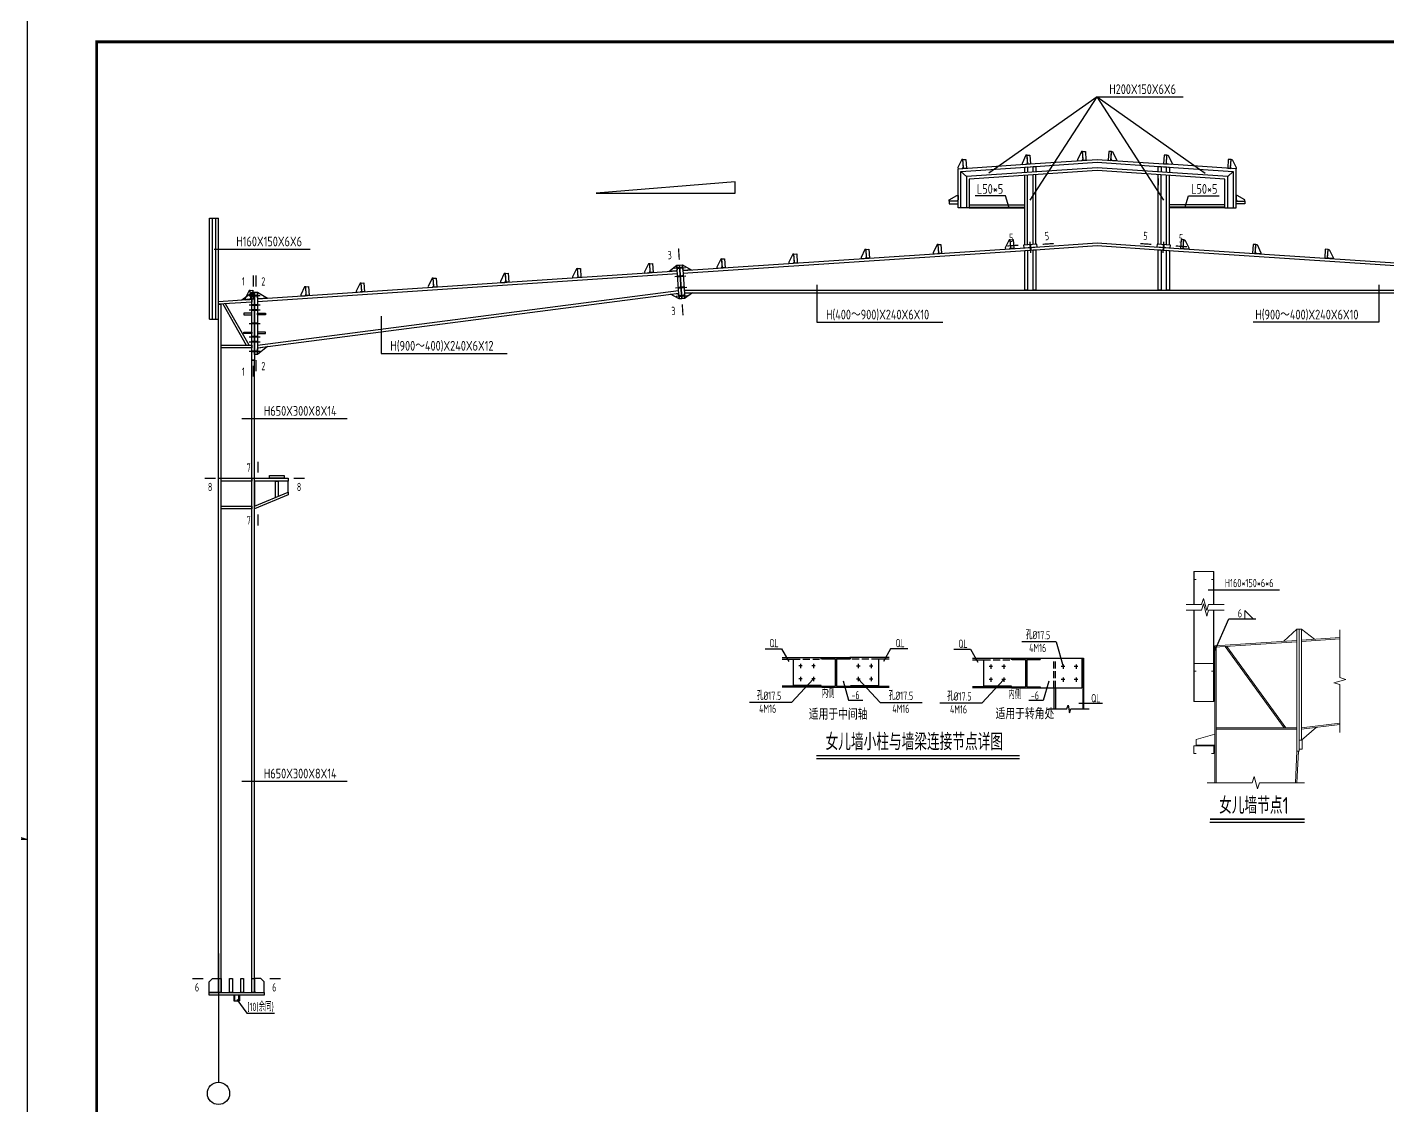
# Model space of a CAD drawing. Extents: x 9539573 to 9710259, y 1656270 to 2510207.
# Drawn here: x 9598809 to 9647747, y 1742107 to 1780908 of the extents above; entities that cross this region are included whole.
import ezdxf

# ---------------------------------------------------------------- set-up
doc = ezdxf.new("R2010")
doc.units = 0
doc.header["$LTSCALE"] = 1000
doc.header["$MEASUREMENT"] = 0
doc.linetypes.add('CONTINOUS', pattern=[0])
doc.linetypes.add('DASH', pattern=[0.35, 0.25, -0.1])
doc.layers.get('0').update_dxf_attribs({"linetype": 'CONTINUOUS'})
for name, color, linetype in [('10', 7, 'CONTINUOUS'), ('114', 2, 'CONTINUOUS'), ('116', 1, 'CONTINUOUS'), ('12', 142, 'CONTINUOUS'), ('14', 142, 'CONTINUOUS'), ('AXIS', 3, 'CONTINUOUS'), ('BOARD1', 2, 'CONTINOUS'), ('PUB_DIM', 3, 'CONTINUOUS'), ('PUB_TEXT', 7, 'CONTINUOUS'), ('PUB_TITLE', 4, 'CONTINUOUS'), ('TEXT', 7, 'CONTINUOUS'), ('THIN', 7, 'CONTINUOUS'), ('WELD', 7, 'CONTINUOUS'), ('一般文字', 6, 'CONTINUOUS'), ('字符串标注', 6, 'CONTINUOUS'), ('柱子', 142, 'CONTINUOUS'), ('标注文字', 3, 'CONTINUOUS'), ('水平支撑', 4, 'CONTINUOUS'), ('螺栓孔标注', 6, 'CONTINUOUS'), ('钢结构', 3, 'CONTINUOUS')]:
    doc.layers.add(name, color=color, linetype=linetype)
doc.styles.add('_HZTXT', font='atssdeng.shx', dxfattribs={"width": 0.8, "bigfont": 'atssdchn.shx'})
doc.styles.get("Standard").update_dxf_attribs({"font": 'atssdeng.shx', "bigfont": 'atssdchn.shx'})
doc.styles.add('TSSD_Label', font='Tssdeng.shx', dxfattribs={"width": 0.7, "bigfont": 'hztxt.shx'})
doc.styles.add('TSSD_REIN', font='atssdeng.shx', dxfattribs={"width": 0.7, "bigfont": 'atssdchn.shx'})
doc.dimstyles.new('TSSD_LEADER_STYLE_200.0', dxfattribs={"dimtxt": 0.18, "dimasz": 200, "dimexe": 0.18, "dimexo": 0.0625, "dimgap": 0.09, "dimtad": 0, "dimtih": 1, "dimtoh": 1, "dimdec": 4, "dimzin": 0, "dimdsep": 46, "dimtxsty": 'Standard', "dimcen": 0.09, "dimadec": 0, "dimazin": 0, "dimtfac": 1, "dimtdec": 4, "dimtofl": 0, "dimtmove": 0, "dimatfit": 3, "dimfxl": 1, "dimtolj": 1, "dimtzin": 0, "dimarcsym": 0})

# ---------------------------------------------------------------- blocks, each defined once
blk = doc.blocks.new('A$C751245C4')
at = {"layer": '钢结构', "lineweight": 15}
for p, q in [((190, 176), (20, 126)), ((20, 76), (20, 126)), ((190, 76), (190, 176)), ((20, 76), (190, 76)), ((20, 70), (20, 76)), ((20, 70), (190, 70)), ((190, 70), (190, 76))]:
    blk.add_line(p, q, dxfattribs=at)
blk.add_lwpolyline([(20, 0), (3, 0, -0.414214), (0, 3), (0, 67, -0.414214), (3, 70), (177, 70, -0.414214), (180, 67), (180, 3, -0.414214), (177, 0), (160, 0)], format="xyb", dxfattribs=at)
blk = doc.blocks.new('_WELD004')
at = {"color": 0, "linetype": 'ByBlock', "lineweight": 15}
for p, q in [((0, 1), (1, 0)), ((0, 0), (0, 1))]:
    blk.add_line(p, q, dxfattribs=at)

msp = doc.modelspace()

# ---------------------------------------------------------------- hatches: boundary and pattern name
at = {"layer": '钢结构', "lineweight": 15}
h = msp.add_hatch(dxfattribs=at)
h.set_pattern_fill('STEEL', color=256, scale=40, style=0)
h.set_pattern_definition([(45, (6553144.66, 1161039.6), (-89.802561, 89.802561), []), (45, (6553144.66, 1161103.1), (-89.802561, 89.802561), [])])
h.paths.add_polyline_path([(9641489.1, 1756854.3), (9641529.1, 1756854.3), (9641529.1, 1758454.3), (9641489.1, 1758454.3)])

# ---------------------------------------------------------------- linework, layer by layer
at = {"layer": '10', "color": 6, "elevation": -193.1}
msp.add_lwpolyline([(9619272.8, 1774939.8), (9624272.8, 1774939.8), (9624272.8, 1775339.8)], close=True, dxfattribs=at)
at = {"layer": '10', "const_width": 45}
for points in [[(9634057.6, 1773038.2), (9634456.7, 1773064.9)], [(9635734.8, 1773126), (9635335.6, 1773099.3)], [(9638844.3, 1773123.3), (9639243.4, 1773096.6)], [(9640521.4, 1773011), (9640122.3, 1773037.7)], [(9622236.3, 1772947.4), (9622262.9, 1772548.3)], [(9606939.5, 1771979.2), (9606939.5, 1771579.2)], [(9607039.5, 1771979.2), (9607039.5, 1771579.2)], [(9622396.9, 1770538.5), (9622370.3, 1770937.6)], [(9606939.5, 1768331), (9606939.5, 1768731)], [(9607039.5, 1768531), (9607039.5, 1768931)], [(9607111.3, 1765281.8), (9607111.3, 1764881.8)], [(9605189.5, 1764681.8), (9605589.5, 1764681.8)], [(9608789.5, 1764681.8), (9608389.5, 1764681.8)], [(9607111.3, 1762981.8), (9607111.3, 1763381.8)], [(9604749.5, 1746681.8), (9605149.5, 1746681.8)], [(9607929.5, 1746681.8), (9607529.5, 1746681.8)]]:
    msp.add_lwpolyline(points, dxfattribs=at)
at = {"layer": '114'}
for p, q in [((9634909.5, 1772789.4), (9634882.8, 1773188.5)), ((9639669.5, 1772789.4), (9639696.2, 1773188.5)), ((9622083.3, 1772235.6), (9622482.4, 1772262.2)), ((9622103.3, 1771936.3), (9622502.4, 1771962.9)), ((9622130.3, 1771531.1), (9622529.4, 1771557.7)), ((9606789.5, 1771255.2), (9607189.5, 1771255.2)), ((9622150.2, 1771231.6), (9622549.3, 1771258.2)), ((9606789.5, 1770915), (9607189.5, 1770915)), ((9606789.5, 1770735), (9607189.5, 1770735)), ((9606789.5, 1770253), (9607189.5, 1770253)), ((9606789.5, 1769771.8), (9607189.5, 1769771.8)), ((9606789.5, 1769591.8), (9607189.5, 1769591.8)), ((9606789.5, 1769251), (9607189.5, 1769251))]:
    msp.add_line(p, q, dxfattribs=at)
at = {"layer": '114', "color": 1, "const_width": 70}
for points in [[(9634902.9, 1772889.2), (9634889.5, 1773088.8)], [(9639676.1, 1772889.2), (9639689.5, 1773088.8)], [(9622183.1, 1772242.3), (9622382.6, 1772255.6)], [(9622203, 1771943), (9622402.6, 1771956.3)], [(9622230, 1771537.8), (9622429.6, 1771551.1)], [(9606889.5, 1771255.2), (9607089.5, 1771255.2)], [(9622250, 1771238.3), (9622449.6, 1771251.6)], [(9606889.5, 1770915), (9607089.5, 1770915)], [(9606889.5, 1770735), (9607089.5, 1770735)], [(9606889.5, 1770253), (9607089.5, 1770253)], [(9606889.5, 1769771.8), (9607089.5, 1769771.8)], [(9606889.5, 1769591.8), (9607089.5, 1769591.8)], [(9606889.5, 1769251), (9607089.5, 1769251)]]:
    msp.add_lwpolyline(points, dxfattribs=at)
at = {"layer": '116'}
for points in [[(9606239.5, 1746081.8), (9606239.5, 1745881.8)], [(9606269.5, 1746081.8), (9606269.5, 1745881.8)], [(9606409.5, 1746081.8), (9606409.5, 1745881.8)], [(9606439.5, 1746081.8), (9606439.5, 1745881.8)], [(9606239.5, 1745881.8), (9606439.5, 1745881.8)]]:
    msp.add_lwpolyline(points, dxfattribs=at)
at = {"layer": '12'}
for points in [[(9636588.4, 1776141.8), (9636591.1, 1776101.9), (9636750.7, 1776112.5), (9636788, 1776155.1), (9636769.3, 1776434.5), (9636729.4, 1776431.8), (9636588.4, 1776141.8)], [(9636769.3, 1776434.5), (9636869.1, 1776441.1)], [(9636790.6, 1776115.2), (9636769.3, 1776434.5)], [(9636869.1, 1776441.1), (9636890.4, 1776121.9)], [(9637709.9, 1776441.1), (9637688.6, 1776121.9)], [(9637809.7, 1776434.5), (9637709.9, 1776441.1)], [(9637788.4, 1776115.2), (9637809.7, 1776434.5)], [(9637990.6, 1776141.8), (9637988, 1776101.9), (9637828.3, 1776112.5), (9637791.1, 1776155.1), (9637809.7, 1776434.5), (9637849.6, 1776431.8), (9637990.6, 1776141.8)], [(9632286.8, 1775855), (9632289.5, 1775815.1), (9632449.1, 1775825.8), (9632486.4, 1775868.3), (9632467.8, 1776147.7), (9632427.9, 1776145.1), (9632286.8, 1775855)], [(9632467.8, 1776147.7), (9632567.6, 1776154.4)], [(9632489.1, 1775828.4), (9632467.8, 1776147.7)], [(9632567.6, 1776154.4), (9632588.8, 1775835.1)], [(9634592.8, 1776008.8), (9634595.5, 1775968.9), (9634755.1, 1775979.5), (9634792.4, 1776022.1), (9634773.8, 1776301.5), (9634733.8, 1776298.8), (9634592.8, 1776008.8)], [(9634773.8, 1776301.5), (9634873.5, 1776308.1)], [(9634795, 1775982.2), (9634773.8, 1776301.5)], [(9634894.8, 1775988.8), (9634795, 1775982.2)], [(9634873.5, 1776308.1), (9634894.8, 1775988.8)], [(9636890.4, 1776121.9), (9636790.6, 1776115.2)], [(9637688.6, 1776121.9), (9637788.4, 1776115.2)], [(9639705.5, 1776308.1), (9639684.2, 1775988.8)], [(9639684.2, 1775988.8), (9639784, 1775982.2)], [(9639805.3, 1776301.4), (9639705.5, 1776308.1)], [(9639784, 1775982.2), (9639805.3, 1776301.4)], [(9639986.2, 1776008.8), (9639983.5, 1775968.9), (9639823.9, 1775979.5), (9639786.6, 1776022.1), (9639805.3, 1776301.4), (9639845.2, 1776298.8), (9639986.2, 1776008.8)], [(9642010.4, 1776154.4), (9641989.1, 1775835.1)], [(9642110.1, 1776147.7), (9642010.4, 1776154.4)], [(9642088.9, 1775828.4), (9642110.1, 1776147.7)], [(9642291.1, 1775855), (9642288.4, 1775815.1), (9642128.8, 1775825.8), (9642091.5, 1775868.3), (9642110.1, 1776147.7), (9642150, 1776145.1), (9642291.1, 1775855)], [(9632588.8, 1775835.1), (9632489.1, 1775828.4)], [(9641989.1, 1775835.1), (9642088.9, 1775828.4)], [(9632249.5, 1774855.1), (9632289.5, 1774855.1), (9632289.5, 1774695.1), (9632249.5, 1774655.1), (9631969.5, 1774655.1), (9631969.5, 1774695.1), (9632249.5, 1774855.1)], [(9632289.5, 1774655.1), (9631969.5, 1774655.1)], [(9631969.5, 1774655.1), (9631969.5, 1774555.1)], [(9631969.5, 1774555.1), (9632289.5, 1774555.1)], [(9632289.5, 1774555.1), (9632289.5, 1774655.1)], [(9642329.5, 1774855.1), (9642289.5, 1774855.1), (9642289.5, 1774695.1), (9642329.5, 1774655.1), (9642609.5, 1774655.1), (9642609.5, 1774695.1), (9642329.5, 1774855.1)], [(9642289.5, 1774555.1), (9642289.5, 1774655.1)], [(9642289.5, 1774655.1), (9642609.5, 1774655.1)], [(9642609.5, 1774555.1), (9642289.5, 1774555.1)], [(9642609.5, 1774655.1), (9642609.5, 1774555.1)], [(9631394.6, 1772795.7), (9631397.2, 1772755.8), (9631556.9, 1772766.5), (9631594.1, 1772809), (9631575.5, 1773088.4), (9631535.6, 1773085.8), (9631394.6, 1772795.7)], [(9631575.5, 1773088.4), (9631675.3, 1773095.1)], [(9631596.8, 1772769.1), (9631575.5, 1773088.4)], [(9631675.3, 1773095.1), (9631696.6, 1772775.8)], [(9633988.8, 1772968.5), (9633991.5, 1772928.6), (9634151.1, 1772939.3), (9634188.4, 1772981.8), (9634169.8, 1773261.2), (9634129.9, 1773258.6), (9633988.8, 1772968.5)], [(9634169.8, 1773261.2), (9634269.5, 1773267.9)], [(9634191, 1772941.9), (9634169.8, 1773261.2)], [(9634269.5, 1773267.9), (9634290.8, 1772948.6)], [(9640309.5, 1773267.9), (9640288.2, 1772948.6)], [(9640409.2, 1773261.2), (9640309.5, 1773267.9)], [(9640388, 1772941.9), (9640409.2, 1773261.2)], [(9640590.2, 1772968.6), (9640587.5, 1772928.6), (9640427.9, 1772939.3), (9640390.6, 1772981.8), (9640409.2, 1773261.2), (9640449.2, 1773258.6), (9640590.2, 1772968.6)], [(9642903.7, 1773095.1), (9642882.4, 1772775.8)], [(9643003.5, 1773088.4), (9642903.7, 1773095.1)], [(9642982.2, 1772769.1), (9643003.5, 1773088.4)], [(9643184.4, 1772795.7), (9643181.8, 1772755.8), (9643022.1, 1772766.5), (9642984.9, 1772809), (9643003.5, 1773088.4), (9643043.4, 1773085.8), (9643184.4, 1772795.7)], [(9623611.8, 1772277.3), (9623614.5, 1772237.4), (9623774.1, 1772248), (9623811.4, 1772290.6), (9623792.8, 1772570), (9623752.8, 1772567.3), (9623611.8, 1772277.3)], [(9623792.8, 1772570), (9623892.5, 1772576.7)], [(9623814, 1772250.7), (9623792.8, 1772570)], [(9623892.5, 1772576.7), (9623913.8, 1772257.4)], [(9626206.1, 1772450.1), (9626208.7, 1772410.2), (9626368.4, 1772420.9), (9626405.6, 1772463.4), (9626387, 1772742.8), (9626347.1, 1772740.1), (9626206.1, 1772450.1)], [(9626387, 1772742.8), (9626486.8, 1772749.5)], [(9626408.3, 1772423.5), (9626387, 1772742.8)], [(9626486.8, 1772749.5), (9626508.1, 1772430.2)], [(9628800.3, 1772622.9), (9628803, 1772583), (9628962.6, 1772593.7), (9628999.9, 1772636.2), (9628981.3, 1772915.6), (9628941.4, 1772913), (9628800.3, 1772622.9)], [(9628981.3, 1772915.6), (9629081, 1772922.3)], [(9629002.5, 1772596.3), (9628981.3, 1772915.6)], [(9629102.3, 1772603), (9629002.5, 1772596.3)], [(9629081, 1772922.3), (9629102.3, 1772603)], [(9631696.6, 1772775.8), (9631596.8, 1772769.1)], [(9634290.8, 1772948.6), (9634191, 1772941.9)], [(9640288.2, 1772948.6), (9640388, 1772941.9)], [(9642882.4, 1772775.8), (9642982.2, 1772769.1)], [(9645498, 1772922.3), (9645476.7, 1772603)], [(9645476.7, 1772603), (9645576.5, 1772596.3)], [(9645597.7, 1772915.6), (9645498, 1772922.3)], [(9645576.5, 1772596.3), (9645597.7, 1772915.6)], [(9645778.7, 1772622.9), (9645776, 1772583), (9645616.4, 1772593.7), (9645579.1, 1772636.2), (9645597.7, 1772915.6), (9645637.7, 1772913), (9645778.7, 1772622.9)], [(9615829.1, 1771758.3), (9615831.8, 1771718.4), (9615991.4, 1771729), (9616028.7, 1771771.6), (9616010, 1772051), (9615970.1, 1772048.3), (9615829.1, 1771758.3)], [(9616010, 1772051), (9616109.8, 1772057.6)], [(9616031.3, 1771731.7), (9616010, 1772051)], [(9616109.8, 1772057.6), (9616131.1, 1771738.3)], [(9618423.4, 1771931.4), (9618426, 1771891.5), (9618585.7, 1771902.1), (9618622.9, 1771944.7), (9618604.3, 1772224), (9618564.4, 1772221.4), (9618423.4, 1771931.4)], [(9618604.3, 1772224), (9618704.1, 1772230.7)], [(9618625.6, 1771904.8), (9618604.3, 1772224)], [(9618704.1, 1772230.7), (9618725.3, 1771911.4)], [(9621017.6, 1772104.4), (9621020.2, 1772064.5), (9621179.9, 1772075.1), (9621217.1, 1772117.7), (9621198.5, 1772397.1), (9621158.6, 1772394.4), (9621017.6, 1772104.4)], [(9621198.5, 1772397.1), (9621298.3, 1772403.8)], [(9621219.8, 1772077.8), (9621198.5, 1772397.1)], [(9621319.6, 1772084.5), (9621219.8, 1772077.8)], [(9621298.3, 1772403.8), (9621319.6, 1772084.5)], [(9623913.8, 1772257.4), (9623814, 1772250.7)], [(9626508.1, 1772430.2), (9626408.3, 1772423.5)], [(9608645.1, 1771279.1), (9608647.7, 1771239.2), (9608807.4, 1771249.8), (9608844.6, 1771292.4), (9608826, 1771571.7), (9608786.1, 1771569.1), (9608645.1, 1771279.1)], [(9608826, 1771571.7), (9608925.8, 1771578.4)], [(9608847.3, 1771252.5), (9608826, 1771571.7)], [(9608925.8, 1771578.4), (9608947.1, 1771259.1)], [(9610640.6, 1771412.2), (9610643.3, 1771372.3), (9610803, 1771382.9), (9610840.2, 1771425.5), (9610821.6, 1771704.9), (9610781.7, 1771702.2), (9610640.6, 1771412.2)], [(9610821.6, 1771704.9), (9610921.4, 1771711.5)], [(9610842.9, 1771385.6), (9610821.6, 1771704.9)], [(9610921.4, 1771711.5), (9610942.6, 1771392.2)], [(9613234.9, 1771585.2), (9613237.5, 1771545.3), (9613397.2, 1771556), (9613434.4, 1771598.5), (9613415.8, 1771877.9), (9613375.9, 1771875.3), (9613234.9, 1771585.2)], [(9613415.8, 1771877.9), (9613515.6, 1771884.6)], [(9613437.1, 1771558.6), (9613415.8, 1771877.9)], [(9613536.9, 1771565.3), (9613437.1, 1771558.6)], [(9613515.6, 1771884.6), (9613536.9, 1771565.3)], [(9616131.1, 1771738.3), (9616031.3, 1771731.7)], [(9618725.3, 1771911.4), (9618625.6, 1771904.8)], [(9606649.5, 1771145.9), (9606652.2, 1771106), (9606811.8, 1771116.7), (9606849.1, 1771159.2), (9606830.5, 1771438.6), (9606790.5, 1771436), (9606649.5, 1771145.9)], [(9606830.5, 1771438.6), (9606930.2, 1771445.3)], [(9606851.7, 1771119.3), (9606830.5, 1771438.6)], [(9606951.5, 1771126), (9606851.7, 1771119.3)], [(9606930.2, 1771445.3), (9606951.5, 1771126)], [(9608947.1, 1771259.1), (9608847.3, 1771252.5)], [(9610942.6, 1771392.2), (9610842.9, 1771385.6)]]:
    msp.add_lwpolyline(points, dxfattribs=at)
at = {"layer": '14'}
for points in [[(9634689.5, 1775874.9), (9634789.5, 1775881.6)], [(9634689.5, 1775674.5), (9634689.5, 1775874.9)], [(9634789.5, 1775881.6), (9634789.5, 1775681.1)], [(9634889.3, 1775888.2), (9634989.1, 1775894.9)], [(9634989.5, 1775894.9), (9635089.5, 1775901.6)], [(9634989.5, 1775694.5), (9634989.5, 1775894.9)], [(9635089.5, 1775901.6), (9635089.5, 1775701.1)], [(9639489.5, 1775701.1), (9639489.5, 1775901.6)], [(9639489.5, 1775901.6), (9639589.5, 1775894.9)], [(9639489.5, 1775460.7), (9639489.5, 1775230.7)], [(9639589.5, 1775894.9), (9639589.5, 1775694.5)], [(9639689.3, 1775888.2), (9639789.1, 1775881.6)], [(9639789.5, 1775681.1), (9639789.5, 1775881.6)], [(9639789.5, 1775881.6), (9639889.5, 1775874.9)], [(9639889.5, 1775874.9), (9639889.5, 1775674.5)], [(9639889.5, 1775204), (9639889.5, 1775434)], [(9635129.4, 1773104.8), (9634649.6, 1773072.7)], [(9634649.6, 1773072.7), (9634656.3, 1772972.9)], [(9634656.3, 1772972.9), (9635136.1, 1773005)], [(9635136.1, 1773005), (9635129.4, 1773104.8)], [(9639449.6, 1773104.8), (9639442.9, 1773005)], [(9639442.9, 1773005), (9639922.7, 1772972.9)], [(9639929.4, 1773072.7), (9639449.6, 1773104.8)], [(9639922.7, 1772972.9), (9639929.4, 1773072.7)], [(9634689.5, 1772874.9), (9634789.5, 1772881.6)], [(9634689.5, 1771452.1), (9634689.5, 1772874.9)], [(9634789.5, 1772881.6), (9634789.5, 1771452.1)], [(9634989.5, 1772895), (9635089.5, 1772901.7)], [(9634989.5, 1771452.1), (9634989.5, 1772895)], [(9635089.5, 1772901.7), (9635089.5, 1771452.2)], [(9639489.5, 1771452.2), (9639489.5, 1772901.7)], [(9639489.5, 1772901.7), (9639589.5, 1772894.9)], [(9639589.5, 1772894.9), (9639589.5, 1771452.1)], [(9639789.5, 1771452.1), (9639789.5, 1772881.6)], [(9639789.5, 1772881.6), (9639889.5, 1772874.9)], [(9639889.5, 1772874.9), (9639889.5, 1771452.1)], [(9621890.4, 1772122.5), (9622176.4, 1772342.1)], [(9622149.8, 1772139.8), (9621890.4, 1772122.5)], [(9622187.1, 1772182.4), (9622149.8, 1772139.8)], [(9622176.4, 1772342.1), (9622276.2, 1772348.7)], [(9622257.2, 1771130.5), (9622176.4, 1772342.1)], [(9622176.4, 1772342.1), (9622187.1, 1772182.4)], [(9622276.2, 1772348.7), (9622376, 1772355.4)], [(9622276.2, 1772348.7), (9622357, 1771137.2)], [(9622357, 1771137.2), (9622276.2, 1772348.7)], [(9622376, 1772355.4), (9622456.8, 1771143.8)], [(9622386.6, 1772195.7), (9622376, 1772355.4)], [(9622376, 1772355.4), (9622688.6, 1772175.8)], [(9622429.2, 1772158.5), (9622386.6, 1772195.7)], [(9622688.6, 1772175.8), (9622429.2, 1772158.5)], [(9605689.5, 1771041.8), (9606889.5, 1771121.9)], [(9605689.5, 1770941.6), (9605689.5, 1771041.8)], [(9606530.3, 1771097.9), (9606889.5, 1771361.8)], [(9606849.6, 1771119.2), (9606530.3, 1771097.9)], [(9606889.5, 1771161.8), (9606849.6, 1771119.2)], [(9606889.5, 1768931), (9606889.5, 1771379.2)], [(9606889.5, 1771379.2), (9606989.5, 1771379.2)], [(9606889.5, 1771361.8), (9606889.5, 1771161.8)], [(9606889.5, 1771121.9), (9606889.5, 1771021.6)], [(9606989.5, 1771379.2), (9606989.5, 1768931)], [(9606989.5, 1769131), (9606989.5, 1771379.2)], [(9606989.5, 1771379.2), (9607089.5, 1771379.2)], [(9607089.5, 1771379.2), (9607089.5, 1769131)], [(9607089.5, 1771175.2), (9607089.5, 1771375.2)], [(9607089.5, 1771375.2), (9607448.7, 1771159.2)], [(9607129.4, 1771137.9), (9607089.5, 1771175.2)], [(9607448.7, 1771159.2), (9607129.4, 1771137.9)], [(9621945.9, 1771299.4), (9622203.7, 1771332.9)], [(9622256.7, 1771138.5), (9621945.9, 1771299.4)], [(9622203.7, 1771332.9), (9622246, 1771298.1)], [(9622246, 1771298.1), (9622256.7, 1771138.5)], [(9622357, 1771137.2), (9622257.2, 1771130.5)], [(9622456.8, 1771143.8), (9622357, 1771137.2)], [(9622445.6, 1771311), (9622482.9, 1771350.9)], [(9622456.2, 1771151.4), (9622445.6, 1771311)], [(9622742.9, 1771351), (9622456.2, 1771151.4)], [(9622482.9, 1771350.9), (9622742.9, 1771351)], [(9634789.5, 1771452.1), (9634689.5, 1771452.1)], [(9635089.5, 1771452.2), (9634989.5, 1771452.1)], [(9639589.5, 1771452.1), (9639489.5, 1771452.2)], [(9639889.5, 1771452.1), (9639789.5, 1771452.1)], [(9606889.5, 1771021.6), (9605689.5, 1770941.6)], [(9605850.5, 1770952.3), (9606688.9, 1769471.4)], [(9606793.2, 1769471.4), (9605944.1, 1770958.6)], [(9606889.5, 1770615), (9606599.5, 1770615)], [(9606599.5, 1770615), (9606599.5, 1770565)], [(9606599.5, 1770565), (9606889.5, 1770565)], [(9606889.5, 1770565), (9606889.5, 1770615)], [(9607089.5, 1770615), (9607379.5, 1770615)], [(9607089.5, 1770565), (9607089.5, 1770615)], [(9607379.5, 1770565), (9607089.5, 1770565)], [(9607379.5, 1770615), (9607379.5, 1770565)], [(9606599.5, 1769891.8), (9606599.5, 1769941.8)], [(9606599.5, 1769941.8), (9606889.5, 1769941.8)], [(9606889.5, 1769891.8), (9606599.5, 1769891.8)], [(9606889.5, 1769941.8), (9606889.5, 1769891.8)], [(9607379.5, 1769941.8), (9607089.5, 1769941.8)], [(9607089.5, 1769941.8), (9607089.5, 1769891.8)], [(9607089.5, 1769891.8), (9607379.5, 1769891.8)], [(9607379.5, 1769891.8), (9607379.5, 1769941.8)], [(9605789.5, 1769471.4), (9606889.5, 1769471.4)], [(9605789.5, 1769371.4), (9605789.5, 1769471.4)], [(9606889.5, 1769371.4), (9605789.5, 1769371.4)], [(9606889.5, 1769471.4), (9606889.5, 1769371.4)], [(9607089.5, 1769131), (9606989.5, 1769131)], [(9607446.5, 1769417.3), (9607089.5, 1769131)], [(9607089.5, 1769331), (9607129.2, 1769376.1)], [(9607089.5, 1769131), (9607089.5, 1769331)], [(9607129.2, 1769376.1), (9607446.5, 1769417.3)], [(9606989.5, 1768931), (9606889.5, 1768931)], [(9605789.5, 1764681.8), (9606889.5, 1764681.8)], [(9605789.5, 1764581.8), (9605789.5, 1764681.8)], [(9606889.5, 1764681.8), (9606889.5, 1764581.8)], [(9606989.5, 1764681.8), (9608189.5, 1764681.8)], [(9606989.5, 1764581.8), (9606989.5, 1764681.8)], [(9607529.5, 1764781.8), (9608049.5, 1764781.8)], [(9607529.5, 1764681.8), (9607529.5, 1764781.8)], [(9608049.5, 1764681.8), (9607529.5, 1764681.8)], [(9608049.5, 1764781.8), (9608049.5, 1764681.8)], [(9608189.5, 1764681.8), (9608189.5, 1764581.8)], [(9606889.5, 1764581.8), (9605789.5, 1764581.8)], [(9608189.5, 1764581.8), (9606989.5, 1764581.8)], [(9606989.5, 1764581.8), (9606989.5, 1763681.8)], [(9608189.5, 1764581.8), (9606989.5, 1764581.8)], [(9607739.5, 1763994.3), (9607739.5, 1764581.8)], [(9607739.5, 1764581.8), (9607839.5, 1764581.8)], [(9607839.5, 1764581.8), (9607839.5, 1764036)], [(9608189.5, 1764181.8), (9608189.5, 1764581.8)], [(9606989.5, 1763681.8), (9608189.5, 1764181.8)], [(9606989.5, 1763681.8), (9608189.5, 1764181.8)], [(9608189.5, 1764081.8), (9606989.5, 1763581.8)], [(9608189.5, 1764181.8), (9608189.5, 1764081.8)], [(9605789.5, 1763681.8), (9606889.5, 1763681.8)], [(9605789.5, 1763581.8), (9605789.5, 1763681.8)], [(9606889.5, 1763581.8), (9605789.5, 1763581.8)], [(9606889.5, 1763681.8), (9606889.5, 1763581.8)], [(9606989.5, 1763581.8), (9606989.5, 1763681.8)], [(9605349.5, 1746561.8), (9605469.5, 1746681.8)], [(9605469.5, 1746681.8), (9605689.5, 1746681.8)], [(9605689.5, 1746681.8), (9605689.5, 1746221.8)], [(9605689.5, 1746181.8), (9605689.5, 1746681.8)], [(9605689.5, 1746681.8), (9605789.5, 1746681.8)], [(9605789.5, 1746681.8), (9605789.5, 1746181.8)], [(9606089.5, 1746181.8), (9606089.5, 1746681.8)], [(9606089.5, 1746681.8), (9606189.5, 1746681.8)], [(9606189.5, 1746681.8), (9606189.5, 1746181.8)], [(9606489.5, 1746181.8), (9606489.5, 1746681.8)], [(9606489.5, 1746681.8), (9606589.5, 1746681.8)], [(9606589.5, 1746681.8), (9606589.5, 1746181.8)], [(9606889.5, 1746181.8), (9606889.5, 1746681.8)], [(9606889.5, 1746681.8), (9606989.5, 1746681.8)], [(9606989.5, 1746681.8), (9606989.5, 1746221.8)], [(9607209.5, 1746681.8), (9606989.5, 1746681.8)], [(9606989.5, 1746681.8), (9606989.5, 1746181.8)], [(9607329.5, 1746561.8), (9607209.5, 1746681.8)], [(9605349.5, 1746181.8), (9605349.5, 1746561.8)], [(9605349.5, 1746081.8), (9605349.5, 1746181.8)], [(9605349.5, 1746181.8), (9607329.5, 1746181.8)], [(9605649.5, 1746181.8), (9605349.5, 1746181.8)], [(9607329.5, 1746081.8), (9605349.5, 1746081.8)], [(9605689.5, 1746221.8), (9605649.5, 1746181.8)], [(9605789.5, 1746181.8), (9605689.5, 1746181.8)], [(9606189.5, 1746181.8), (9606089.5, 1746181.8)], [(9606589.5, 1746181.8), (9606489.5, 1746181.8)], [(9606989.5, 1746181.8), (9606889.5, 1746181.8)], [(9606989.5, 1746221.8), (9607029.5, 1746181.8)], [(9607029.5, 1746181.8), (9607329.5, 1746181.8)], [(9607329.5, 1746181.8), (9607329.5, 1746561.8)], [(9607329.5, 1746181.8), (9607329.5, 1746081.8)]]:
    msp.add_lwpolyline(points, dxfattribs=at)
at = {"layer": 'AXIS'}
for p, q in [((9625958.1, 1758230.4, 4.6), (9627394.3, 1758230.4, 4.6)), ((9625958.1, 1758174.7, 4.6), (9626361, 1758174.7, 4.6)), ((9626361, 1758174.7, 4.6), (9626361, 1757230.4, 4.6)), ((9629815.9, 1758230.4, 4.6), (9628394.3, 1758230.4, 4.6)), ((9629427.6, 1758174.7, 4.6), (9629427.6, 1757230.4, 4.6)), ((9629815.9, 1758174.7, 4.6), (9629427.6, 1758174.7, 4.6)), ((9632803.7, 1758207.2, -146662.1), (9634239.9, 1758207.2, -146662.1)), ((9632803.7, 1758151.5, -146662.1), (9633206.5, 1758151.5, -146662.1)), ((9633206.5, 1758151.5, -146662.1), (9633206.5, 1757207.2, -146662.1)), ((9635239.9, 1758207.2, -146662.1), (9636739.9, 1758207.2, -146662.1)), ((9636739.9, 1758207.2, -146662.1), (9636739.9, 1757140.5, -146662.1)), ((9636739.9, 1758207.2, -146662.1), (9636806.5, 1758207.2, -146662.1)), ((9636774.6, 1758207.2, -146662.1), (9636774.6, 1756382.1, -146662.1)), ((9636806.5, 1758207.2, -146662.1), (9636806.5, 1756382.1, -146662.1)), ((9627361, 1757206.5, 4.6), (9625958.1, 1757206.5, 4.6)), ((9627394.3, 1757163.8, 4.6), (9625958.1, 1757163.8, 4.6)), ((9627361, 1757230.4, 4.6), (9626361, 1757230.4, 4.6)), ((9628394.3, 1757163.8, 4.6), (9629815.9, 1757163.8, 4.6)), ((9628427.6, 1757230.4, 4.6), (9629427.6, 1757230.4, 4.6)), ((9628427.6, 1757206.5, 4.6), (9629815.9, 1757206.5, 4.6)), ((9634206.5, 1757183.3, -146662.1), (9632803.7, 1757183.3, -146662.1)), ((9634239.9, 1757140.5, -146662.1), (9632803.7, 1757140.5, -146662.1)), ((9634206.5, 1757207.2, -146662.1), (9633206.5, 1757207.2, -146662.1)), ((9635239.9, 1757140.5, -146662.1), (9636739.9, 1757140.5, -146662.1)), ((9635739.9, 1757140.5, -146662.1), (9635739.9, 1756382.1, -146662.1)), ((9635797, 1757140.5, -146662.1), (9635797, 1756382.1, -146662.1))]:
    msp.add_line(p, q, dxfattribs=at)
at = {"layer": 'AXIS', "linetype": 'DASH'}
for p, q in [((9626361, 1758174.7, 4.6), (9627361, 1758174.7, 4.6)), ((9627361, 1758174.7, 4.6), (9627361, 1758230.4, 4.6)), ((9628427.6, 1758174.7, 4.6), (9628427.6, 1758230.4, 4.6)), ((9629427.6, 1758174.7, 4.6), (9628427.6, 1758174.7, 4.6)), ((9633206.5, 1758151.5, -146662.1), (9634206.5, 1758151.5, -146662.1)), ((9634206.5, 1758151.5, -146662.1), (9634206.5, 1758207.2, -146662.1)), ((9635739.9, 1757140.5, -146662.1), (9635739.9, 1758207.2, -146662.1)), ((9635797, 1757140.5, -146662.1), (9635797, 1758207.2, -146662.1)), ((9627361, 1757163.8, 4.6), (9627361, 1757230.4, 4.6)), ((9628427.6, 1757163.8, 4.6), (9628427.6, 1757230.4, 4.6)), ((9634206.5, 1757140.5, -146662.1), (9634206.5, 1757207.2, -146662.1))]:
    msp.add_line(p, q, dxfattribs=at)
at = {"layer": 'BOARD1'}
for p, q in [((9627192.7, 1754602.2), (9634500.3, 1754602.2)), ((9641348.6, 1752314.8, 230993.1), (9644756.3, 1752314.8, 230993.1))]:
    msp.add_line(p, q, dxfattribs=at)
at = {"layer": 'PUB_DIM'}
msp.add_line((9605689.5, 1747581.8), (9605689.5, 1742951.5), dxfattribs=at)
at = {"layer": 'PUB_DIM', "elevation": 4.6}
msp.add_lwpolyline([(9635539.9, 1756382.1), (9636198.2, 1756382.1), (9636249.1, 1756522.1), (9636298.5, 1756242.1), (9636348.2, 1756382.1), (9637006.5, 1756382.1)], dxfattribs=at)
at = {"layer": 'PUB_DIM'}
msp.add_circle((9605689.5, 1742551.5), 400, dxfattribs=at)
at = {"layer": 'PUB_TITLE'}
msp.add_lwpolyline([(9598809.4, 1721982.8), (9682909.4, 1721982.8), (9682909.4, 1781382.8), (9598809.4, 1781382.8)], close=True, dxfattribs=at)
at = {"layer": 'PUB_TITLE', "const_width": 100}
msp.add_lwpolyline([(9601309.4, 1722982.8), (9681909.4, 1722982.8), (9681909.4, 1780382.8), (9601309.4, 1780382.8)], close=True, dxfattribs=at)
at = {"layer": 'PUB_TITLE', "color": 6}
msp.add_lwpolyline([(9590256.4, 1754415.5), (9598809.4, 1751682.8), (9539572.8, 1751682.8)], dxfattribs=at)
at = {"layer": 'TEXT'}
msp.add_line((9641291.9, 1760664.3, 200), (9643846.6, 1760664.3, 200), dxfattribs=at)
at = {"layer": 'THIN', "lineweight": 15}
for points in [[(9640489.1, 1760141.1), (9641043.1, 1760141.1), (9641113.1, 1760361.1), (9641233.1, 1759921.1), (9641303.1, 1760141.1), (9641857.2, 1760141.1)], [(9640489.1, 1759941.1), (9641043.1, 1759941.1), (9641113.1, 1760161.1), (9641233.1, 1759721.1), (9641303.1, 1759941.1), (9641857.2, 1759941.1)], [(9646022.2, 1759233.9), (9646022.2, 1757516.6), (9646242.2, 1757446.6), (9645802.2, 1757326.6), (9646022.2, 1757256.6), (9646022.2, 1755539.4)], [(9641249.1, 1753729.5), (9642871.4, 1753729.5), (9642941.4, 1753949.5), (9643061.4, 1753509.5), (9643131.4, 1753729.5), (9644753.7, 1753729.5)]]:
    msp.add_lwpolyline(points, dxfattribs=at)
at = {"layer": 'WELD'}
msp.add_line((9642027.9, 1759622.3), (9643006.3, 1759622.3), dxfattribs=at)
at = {"layer": '一般文字', "color": 2, "const_width": 54}
msp.add_lwpolyline([(9627192.7, 1754702.3), (9634500.3, 1754702.3)], dxfattribs=at)
at = {"layer": '一般文字', "color": 2, "const_width": 54, "elevation": 230993.1}
msp.add_lwpolyline([(9641348.6, 1752414.9), (9644756.3, 1752414.9)], dxfattribs=at)
at = {"layer": '字符串标注'}
for p, q in [((9606343.2, 1745927.4), (9606707.3, 1745443.8)), ((9606707.3, 1745443.8), (9607699.2, 1745443.8))]:
    msp.add_line(p, q, dxfattribs=at)
at = {"layer": '柱子'}
for p, q in [((9632589.5, 1775534.5), (9632389.5, 1775721.6)), ((9632689.5, 1774514.9), (9634689.5, 1774514.9)), ((9641889.5, 1774514.9), (9639889.5, 1774514.9)), ((9632689.5, 1774415.1), (9632289.5, 1774415.1)), ((9632689.5, 1774434.9), (9634689.5, 1774434.9)), ((9632689.5, 1774414.9), (9634689.5, 1774414.9)), ((9641889.5, 1774434.9), (9639889.5, 1774434.9)), ((9641889.5, 1774414.9), (9639889.5, 1774414.9)), ((9641889.5, 1774415.1), (9642289.5, 1774415.1))]:
    msp.add_line(p, q, dxfattribs=at)
for points in [[(9632289.5, 1774415.1), (9632289.5, 1775815.1), (9634889.5, 1775988.5)], [(9634889.5, 1775988.5), (9637289.5, 1776148.5)], [(9634896.2, 1775888.7), (9637289.5, 1776048.2)], [(9637289.5, 1776148.5), (9639689.5, 1775988.5)], [(9637289.5, 1776048.2), (9639682.9, 1775888.7)], [(9642289.5, 1774415.1), (9642289.5, 1775815.1), (9639689.5, 1775988.5)], [(9632389.5, 1774415.1), (9632389.5, 1775721.6), (9634896.2, 1775888.7)], [(9641989.5, 1774415.1), (9641989.5, 1775534.5), (9637289.1, 1775847.9), (9632589.5, 1775534.5), (9632589.5, 1774415.1)], [(9641889.5, 1774415.1), (9641889.5, 1775440.9), (9637289, 1775747.5), (9632689.5, 1775440.9), (9632689.5, 1774415.1)], [(9634689.5, 1773075.4), (9634689.5, 1775574.2)], [(9634789.5, 1773082.1), (9634789.5, 1775580.9)], [(9634989.5, 1773095.4), (9634989.5, 1775594.2)], [(9635089.5, 1773102.1), (9635089.5, 1775600.9)], [(9639489.5, 1773102.1), (9639489.5, 1775600.9)], [(9639589.5, 1773095.5), (9639589.5, 1775594.2)], [(9639682.9, 1775888.7), (9642189.5, 1775721.6), (9642189.5, 1774415.1)], [(9639789.5, 1773082.1), (9639789.5, 1775580.9)], [(9639889.5, 1773075.4), (9639889.5, 1775574.2)], [(9642189.5, 1775721.6), (9641989.5, 1775534.5)], [(9605369.5, 1770409), (9605369.5, 1774041.8)], [(9605369.5, 1774041.8), (9605469.5, 1774041.8)], [(9605369.5, 1774041.8), (9605689.5, 1774041.8)], [(9605469.5, 1770409), (9605469.5, 1774041.8)], [(9605589.5, 1770409), (9605589.5, 1774041.8)], [(9605589.5, 1774041.8), (9605689.5, 1774041.8)], [(9605689.5, 1770409), (9605689.5, 1774041.8)], [(9634889.5, 1772988.4), (9637289.5, 1773149.8)], [(9634896.2, 1772888.7), (9637289.5, 1773049.6)], [(9637289.5, 1773149.8), (9639689.5, 1772988.5)], [(9637289.5, 1773049.6), (9639682.8, 1772888.7)], [(9622389.3, 1772155.8), (9634889.5, 1772988.5)], [(9622395.9, 1772056), (9634896.2, 1772888.7)], [(9639682.8, 1772888.7), (9652183.1, 1772056)], [(9639689.5, 1772988.5), (9652189.7, 1772155.8)], [(9607089.5, 1771135.2), (9622189.7, 1772142.5)], [(9607089.5, 1771035), (9622196.4, 1772042.7)], [(9607089.5, 1769471.8), (9622236.7, 1771438)], [(9607089.5, 1769371), (9622243.4, 1771338)], [(9622436.3, 1771450.9), (9634992.3, 1771452.1)], [(9622442.9, 1771350.9), (9634999, 1771352.1)], [(9634992.3, 1771452.1), (9637289.5, 1771453.8)], [(9634999, 1771352.1), (9637289.5, 1771353.7)], [(9637289.5, 1771453.8), (9639586.7, 1771452.1)], [(9637289.5, 1771353.8), (9639580, 1771352.1)], [(9639580, 1771352.1), (9652136, 1771350.9)], [(9639586.7, 1771452.1), (9652142.7, 1771450.9)], [(9605689.5, 1770941.6), (9605789.5, 1770948.2)], [(9605689.5, 1764681.8), (9605689.5, 1770941.6)], [(9605789.5, 1764681.8), (9605789.5, 1770948.2)], [(9605369.5, 1770409), (9605689.5, 1770409)], [(9606889.5, 1764681.8), (9606889.5, 1768931)], [(9606889.5, 1768931), (9606989.5, 1768931)], [(9606989.5, 1764681.8), (9606989.5, 1768931)], [(9605689.5, 1746181.8), (9605689.5, 1764681.8)], [(9605689.5, 1764681.8), (9605789.5, 1764681.8)], [(9605789.5, 1746181.8), (9605789.5, 1764681.8)], [(9605789.5, 1764681.8), (9606889.5, 1764681.8)], [(9606889.5, 1746181.8), (9606889.5, 1764681.8)], [(9606889.5, 1764681.8), (9606989.5, 1764681.8)], [(9606989.5, 1746181.8), (9606989.5, 1764681.8)]]:
    msp.add_lwpolyline(points, dxfattribs=at)
at = {"layer": '标注文字'}
for p, q in [((9637289.5, 1778405.6), (9633401.7, 1775662.2)), ((9634883.7, 1774683.2), (9637289.5, 1778405.6)), ((9637289.5, 1778405.6), (9640389.2, 1778405.6)), ((9639694.2, 1774683.2), (9637289.5, 1778405.6)), ((9637289.5, 1778405.6), (9641176.2, 1775662.2)), ((9605531.9, 1772926.7, 200), (9608991.9, 1772926.7, 200)), ((9606523.2, 1766829.4, 200), (9610316.6, 1766829.4, 200)), ((9606523.2, 1753785.3, 200), (9610316.6, 1753785.3, 200))]:
    msp.add_line(p, q, dxfattribs=at)
at = {"layer": '标注文字', "linetype": 'ByBlock', "elevation": 100}
for points in [[(9634119.8, 1774444.3), (9633998.2, 1774846.2), (9632901.2, 1774846.2)], [(9640459.2, 1774444.3), (9640580.8, 1774846.2), (9641677.8, 1774846.2)]]:
    msp.add_lwpolyline(points, dxfattribs=at)
at = {"layer": '标注文字', "elevation": 200}
for points in [[(9627215.4, 1771634.7), (9627215.4, 1770295.5), (9631737.1, 1770295.5)], [(9647422.3, 1771634.7), (9647422.3, 1770295.5), (9642900.6, 1770295.5)], [(9611545.1, 1770512.4), (9611545.1, 1769173.2), (9616066.8, 1769173.2)]]:
    msp.add_lwpolyline(points, dxfattribs=at)
at = {"layer": '水平支撑'}
for p, q in [((9626683.1, 1757930.4, 4.6), (9626558.2, 1757930.4, 4.6)), ((9626627.6, 1758004.1, 4.6), (9626627.6, 1757849.6, 4.6)), ((9627149.8, 1757930.4, 4.6), (9627024.9, 1757930.4, 4.6)), ((9627094.3, 1758004.1, 4.6), (9627094.3, 1757849.6, 4.6)), ((9627394.3, 1758190.4, 4.6), (9627394.3, 1758230.4, 4.6)), ((9627394.3, 1758230.4, 4.6), (9628394.3, 1758230.4, 4.6)), ((9627394.3, 1758190.4, 4.6), (9627874.3, 1758190.4, 4.6)), ((9627874.3, 1758190.4, 4.6), (9627874.3, 1757203.8, 4.6)), ((9627914.3, 1758190.4, 4.6), (9627914.3, 1757203.8, 4.6)), ((9627914.3, 1758190.4, 4.6), (9628394.3, 1758190.4, 4.6)), ((9628394.3, 1758230.4, 4.6), (9628394.3, 1758190.4, 4.6)), ((9628638.8, 1757930.4, 4.6), (9628763.7, 1757930.4, 4.6)), ((9628694.3, 1758004.1, 4.6), (9628694.3, 1757849.6, 4.6)), ((9629105.4, 1757930.4, 4.6), (9629230.4, 1757930.4, 4.6)), ((9629161, 1758004.1, 4.6), (9629161, 1757849.6, 4.6)), ((9633528.7, 1757907.2, -146662.1), (9633403.8, 1757907.2, -146662.1)), ((9633473.2, 1757980.9, -146662.1), (9633473.2, 1757826.4, -146662.1)), ((9633995.4, 1757907.2, -146662.1), (9633870.5, 1757907.2, -146662.1)), ((9633939.9, 1757980.9, -146662.1), (9633939.9, 1757826.4, -146662.1)), ((9634239.9, 1758207.2, -146662.1), (9635239.9, 1758207.2, -146662.1)), ((9634239.9, 1758167.2, -146662.1), (9634239.9, 1758207.2, -146662.1)), ((9634239.9, 1758167.2, -146662.1), (9634719.9, 1758167.2, -146662.1)), ((9634719.9, 1758167.2, -146662.1), (9634719.9, 1757180.5, -146662.1)), ((9634759.9, 1758167.2, -146662.1), (9635239.9, 1758167.2, -146662.1)), ((9634759.9, 1758167.2, -146662.1), (9634759.9, 1757180.5, -146662.1)), ((9635239.9, 1758207.2, -146662.1), (9635239.9, 1758167.2, -146662.1)), ((9636128.7, 1757907.2, -146662.1), (9636003.8, 1757907.2, -146662.1)), ((9636073.2, 1757980.9, -146662.1), (9636073.2, 1757826.4, -146662.1)), ((9636595.4, 1757907.2, -146662.1), (9636470.5, 1757907.2, -146662.1)), ((9636539.9, 1757980.9, -146662.1), (9636539.9, 1757826.4, -146662.1)), ((9626683.1, 1757463.8, 4.6), (9626558.2, 1757463.8, 4.6)), ((9626627.6, 1757537.4, 4.6), (9626627.6, 1757383, 4.6)), ((9627149.8, 1757463.8, 4.6), (9627024.9, 1757463.8, 4.6)), ((9627094.3, 1757537.4, 4.6), (9627094.3, 1757383, 4.6)), ((9628638.8, 1757463.8, 4.6), (9628763.7, 1757463.8, 4.6)), ((9628694.3, 1757537.4, 4.6), (9628694.3, 1757383, 4.6)), ((9629105.4, 1757463.8, 4.6), (9629230.4, 1757463.8, 4.6)), ((9629161, 1757537.4, 4.6), (9629161, 1757383, 4.6)), ((9633528.7, 1757440.5, -146662.1), (9633403.8, 1757440.5, -146662.1)), ((9633473.2, 1757514.2, -146662.1), (9633473.2, 1757359.7, -146662.1)), ((9633995.4, 1757440.5, -146662.1), (9633870.5, 1757440.5, -146662.1)), ((9633939.9, 1757514.2, -146662.1), (9633939.9, 1757359.7, -146662.1)), ((9636128.7, 1757440.5, -146662.1), (9636003.8, 1757440.5, -146662.1)), ((9636073.2, 1757514.2, -146662.1), (9636073.2, 1757359.7, -146662.1)), ((9636595.4, 1757440.5, -146662.1), (9636470.5, 1757440.5, -146662.1)), ((9636539.9, 1757514.2, -146662.1), (9636539.9, 1757359.7, -146662.1)), ((9627394.3, 1757203.8, 4.6), (9627874.3, 1757203.8, 4.6)), ((9627394.3, 1757203.8, 4.6), (9627394.3, 1757163.8, 4.6)), ((9627394.3, 1757163.8, 4.6), (9628394.3, 1757163.8, 4.6)), ((9627914.3, 1757203.8, 4.6), (9628394.3, 1757203.8, 4.6)), ((9628394.3, 1757203.8, 4.6), (9628394.3, 1757163.8, 4.6)), ((9634239.9, 1757180.5, -146662.1), (9634239.9, 1757140.5, -146662.1)), ((9634239.9, 1757180.5, -146662.1), (9634719.9, 1757180.5, -146662.1)), ((9634239.9, 1757140.5, -146662.1), (9635239.9, 1757140.5, -146662.1)), ((9634759.9, 1757180.5, -146662.1), (9635239.9, 1757180.5, -146662.1)), ((9635239.9, 1757180.5, -146662.1), (9635239.9, 1757140.5, -146662.1))]:
    msp.add_line(p, q, dxfattribs=at)
at = {"layer": '水平支撑', "const_width": 26.5}
for points, elevation in [([(9626627.6, 1757943.9, -1), (9626627.6, 1757917, -1)], 4.6), ([(9627094.3, 1757943.9, -1), (9627094.3, 1757917, -1)], 4.6), ([(9628694.3, 1757943.9, 1), (9628694.3, 1757917, 1)], 4.6), ([(9629161, 1757943.9, 1), (9629161, 1757917, 1)], 4.6), ([(9633473.2, 1757920.6, -1), (9633473.2, 1757893.8, -1)], -146662.1), ([(9633939.9, 1757920.6, -1), (9633939.9, 1757893.8, -1)], -146662.1), ([(9636073.2, 1757920.6, -1), (9636073.2, 1757893.8, -1)], -146662.1), ([(9636539.9, 1757920.6, -1), (9636539.9, 1757893.8, -1)], -146662.1), ([(9626627.6, 1757477.2, -1), (9626627.6, 1757450.4, -1)], 4.6), ([(9627094.3, 1757477.2, -1), (9627094.3, 1757450.4, -1)], 4.6), ([(9628694.3, 1757477.2, 1), (9628694.3, 1757450.4, 1)], 4.6), ([(9629161, 1757477.2, 1), (9629161, 1757450.4, 1)], 4.6), ([(9633473.2, 1757454, -1), (9633473.2, 1757427.1, -1)], -146662.1), ([(9633939.9, 1757454, -1), (9633939.9, 1757427.1, -1)], -146662.1), ([(9636073.2, 1757454, -1), (9636073.2, 1757427.1, -1)], -146662.1), ([(9636539.9, 1757454, -1), (9636539.9, 1757427.1, -1)], -146662.1)]:
    msp.add_lwpolyline(points, format="xyb", close=True, dxfattribs=dict(at, elevation=elevation))
at = {"layer": '螺栓孔标注', "color": 0}
for p, q in [((9625346.2, 1758551, 4.6), (9625938, 1758551, 4.6)), ((9625938, 1758551, 4.6), (9626200.5, 1758094.8, 4.6)), ((9629865.7, 1758551, 4.6), (9629603.2, 1758094.8, 4.6)), ((9630481.6, 1758551, 4.6), (9629865.7, 1758551, 4.6)), ((9632142.2, 1758527.8, -146662.1), (9632734.1, 1758527.8, -146662.1)), ((9632734.1, 1758527.8, -146662.1), (9632996.6, 1758071.6, -146662.1)), ((9635815.8, 1758793.7, -146662.1), (9634586.6, 1758793.7, -146662.1)), ((9635815.8, 1758793.7, -146662.1), (9636073.2, 1757907.2, -146662.1)), ((9626295.3, 1756609.2, 4.6), (9627094.3, 1757462.4, 4.6)), ((9628152.1, 1757392.3, 4.6), (9628351.2, 1756698.1, 4.6)), ((9629493.3, 1756609.2, 4.6), (9628694.3, 1757463.8, 4.6)), ((9633140.8, 1756586, -146662.1), (9633939.9, 1757439.2, -146662.1)), ((9635550.6, 1757380.2, 4.6), (9635351.5, 1756686, 4.6)), ((9626295.3, 1756609.2, 4.6), (9624793.6, 1756609.2, 4.6)), ((9628351.2, 1756698.1, 4.6), (9628864.6, 1756698.1, 4.6)), ((9629493.3, 1756609.2, 4.6), (9630995, 1756609.2, 4.6)), ((9633140.8, 1756586, -146662.1), (9631639.2, 1756586, -146662.1)), ((9635351.5, 1756686, 4.6), (9634838, 1756686, 4.6)), ((9637481.2, 1756581.2, -146662.1), (9636637.1, 1756581.2, -146662.1))]:
    msp.add_line(p, q, dxfattribs=at)
at = {"layer": '钢结构', "lineweight": 15}
for p, q in [((9640769.1, 1760141.1), (9640769.1, 1761322.8)), ((9640785.1, 1760141.1), (9640785.1, 1761322.8)), ((9641473.1, 1760141.1), (9641473.1, 1761322.8)), ((9641489.1, 1760141.1), (9641489.1, 1761322.8)), ((9640769.1, 1756654.3), (9640769.1, 1759941.1)), ((9640785.1, 1756654.3), (9640785.1, 1759941.1)), ((9641473.1, 1756654.3), (9641473.1, 1759941.1)), ((9641489.1, 1756654.3), (9641489.1, 1759941.1)), ((9644481.1, 1758851.1), (9641529.1, 1758654.3)), ((9644481.1, 1759257.3), (9644011.7, 1758819.8)), ((9644481.1, 1759257.3), (9644481.1, 1754861)), ((9644481.1, 1759257.3), (9644641.1, 1759257.3)), ((9644561.1, 1759257.3), (9644561.1, 1754861)), ((9644641.1, 1759257.3), (9644641.1, 1755261)), ((9644641.1, 1759257.3), (9645115.3, 1758893.4)), ((9646022.2, 1758953.9), (9644641.1, 1758861.8)), ((9646022.2, 1758905.8), (9644641.1, 1758813.7)), ((9644481.1, 1758803), (9641529.1, 1758606.2)), ((9641529.1, 1753729.5), (9641529.1, 1758654.3)), ((9641577.1, 1753729.5), (9641577.1, 1758609.4)), ((9644021.1, 1755709), (9641902.1, 1758631.1)), ((9644080.4, 1755709), (9641958.6, 1758634.9)), ((9641489.1, 1756654.3), (9640769.1, 1756654.3)), ((9646022.2, 1755867.7), (9644641.1, 1755709.3)), ((9644480.4, 1755709), (9641577.1, 1755709)), ((9644480.4, 1755661), (9641577.1, 1755661)), ((9646022.2, 1755819.4), (9644641.1, 1755661)), ((9644641.1, 1755261), (9645182, 1755723)), ((9644641.1, 1755261), (9644561.1, 1755261)), ((9644561.1, 1755261), (9644661.1, 1755261)), ((9644661.1, 1754941), (9644561.1, 1754941)), ((9644661.1, 1755261), (9644661.1, 1754941)), ((9644425.6, 1753729.5), (9644481.1, 1754863.3)), ((9644473.7, 1753729.5), (9644529.1, 1754861)), ((9644561.1, 1754861), (9644481.1, 1754861))]:
    msp.add_line(p, q, dxfattribs=at)
for points in [[(9640849.1, 1761042.8), (9640781.1, 1761042.8, -0.4142136), (9640769.1, 1761054.8), (9640769.1, 1761310.8, -0.4142136), (9640781.1, 1761322.8), (9641477.1, 1761322.8, -0.4142136), (9641489.1, 1761310.8), (9641489.1, 1761054.8, -0.4142136), (9641477.1, 1761042.8), (9641409.1, 1761042.8)], [(9640849.1, 1757740.9), (9640781.1, 1757740.9, -0.4142136), (9640769.1, 1757752.9), (9640769.1, 1758008.9, -0.4142136), (9640781.1, 1758020.9), (9641477.1, 1758020.9, -0.4142136), (9641489.1, 1758008.9), (9641489.1, 1757752.9, -0.4142136), (9641477.1, 1757740.9), (9641409.1, 1757740.9)]]:
    msp.add_lwpolyline(points, format="xyb", dxfattribs=at)
msp.add_lwpolyline([(9641489.1, 1756854.3), (9641529.1, 1756854.3), (9641529.1, 1758454.3), (9641489.1, 1758454.3)], close=True, dxfattribs=at)

# ---------------------------------------------------------------- block references
at = {"layer": 'WELD', "xscale": 300, "yscale": 300, "zscale": 300}
msp.add_blockref('_WELD004', (9642606.3, 1759622.3), dxfattribs=at)
at = {"layer": '钢结构', "lineweight": 15, "xscale": 4, "yscale": 4, "zscale": 4}
msp.add_blockref('A$C751245C4', (9640769.1, 1754774.3), dxfattribs=at)

# ---------------------------------------------------------------- texts
at = {"layer": '10', "style": 'TSSD_REIN', "width": 0.6}
for s, rotation, p in [('5', 3.82928, (9634140.4, 1773179.5)), ('5', 3.82928, (9635418.4, 1773240.6)), ('5', 356.17072, (9638945.1, 1773252.3)), ('5', 356.17072, (9640223.1, 1773166.8)), ('3', 3.81441, (9621853.4, 1772556.6)), ('3', 3.81441, (9621987.4, 1770546.8))]:
    msp.add_text(s, height=300, rotation=rotation, dxfattribs=at).set_placement(p)
for s, p in [('1', (9606531.5, 1771614.7)), ('2', (9607231.5, 1771614.7)), ('1', (9606531.5, 1768366.5)), ('2', (9607231.5, 1768566.5)), ('7', (9606703.3, 1764917.3)), ('8', (9605307.8, 1764217.3)), ('8', (9608507.8, 1764217.3)), ('7', (9606703.3, 1763017.3)), ('6', (9604841.5, 1746217.3)), ('6', (9607621.5, 1746217.3))]:
    msp.add_text(s, height=300, dxfattribs=at).set_placement(p)
at = {"layer": 'PUB_TEXT', "style": 'TSSD_REIN', "width": 0.8}
for s, p in [('适用于中间轴', (9626921.3, 1755994.1, 4.6)), ('适用于转角处', (9633639, 1756013, -146662.1))]:
    msp.add_text(s, height=400, dxfattribs=at).set_placement(p)
at = {"layer": 'TEXT', "style": 'TSSD_Label', "width": 0.7}
for s, p in [('H160*150*6*6', (9641887.6, 1760763.1, 702)), ('6', (9642351.3, 1759672.3))]:
    msp.add_text(s, height=300, dxfattribs=at).set_placement(p)
at = {"layer": '一般文字', "color": 7, "style": 'TSSD_REIN', "width": 0.8}
for s, p in [('女儿墙小柱与墙梁连接节点详图', (9627524.7, 1754898.8)), ('女儿墙节点1', (9641680.7, 1752611.4, 230993.1))]:
    msp.add_text(s, height=600, dxfattribs=at).set_placement(p)
at = {"layer": '字符串标注', "style": 'TSSD_REIN', "width": 0.6}
msp.add_text('[10(余同)', height=300, dxfattribs=at).set_placement((9606724.8, 1745513.8))
at = {"layer": '标注文字', "linetype": 'ByBlock', "style": 'TSSD_REIN', "width": 0.8}
for s, p in [('H200X150X6X6', (9637728.8, 1778504.4, 502)), ('L50*5', (9632968.5, 1774915.2, 530.3)), ('L50*5', (9640673.6, 1774915.2, 530.3)), ('H160X150X6X6', (9606331.5, 1773025.5, 702)), ('H(400～900)X240X6X10', (9627541.6, 1770394.3, 702)), ('H(900～400)X240X6X10', (9642982.3, 1770394.3, 702)), ('H(900～400)X240X6X12', (9611871.2, 1769272.1, 702)), ('H650X300X8X14', (9607322.9, 1766928.2, 702)), ('H650X300X8X14', (9607322.9, 1753884.1, 702))]:
    msp.add_text(s, height=350, dxfattribs=at).set_placement(p)
at = {"layer": '螺栓孔标注', "color": 0, "style": '_HZTXT', "width": 0.6}
for s, p in [('QL', (9625504.9, 1758602.6, 4.6)), ('QL', (9630040.5, 1758602.6, 4.6)), ('QL', (9632301, 1758579.4, -146662.1)), ('孔%%C17.5', (9634726.1, 1758891, -146662.1)), ('4M16', (9634845.4, 1758426.2, -146662.1)), ('孔%%C17.5', (9625052.5, 1756706.6, 4.6)), ('内侧', (9627383, 1756785.5, 4.6)), ('-6', (9628455, 1756733.1, 4.6)), ('孔%%C17.5', (9629796.5, 1756706.6, 4.6)), ('孔%%C17.5', (9631898, 1756683.3, -146662.1)), ('内侧', (9634094.4, 1756747.1, -146662.1)), ('-6', (9634908.4, 1756721, 4.6)), ('QL', (9637078.7, 1756620.5, -146662.1)), ('4M16', (9625134, 1756241.7, 4.6)), ('4M16', (9629925.4, 1756241.7, 4.6)), ('4M16', (9631999.1, 1756218.5, -146662.1))]:
    msp.add_text(s, height=300, dxfattribs=at).set_placement(p)

# ---------------------------------------------------------------- leaders
at = {"layer": 'WELD'}
msp.add_leader([(9641509.1, 1758454.3), (9642027.9, 1759622.3)], dimstyle='TSSD_LEADER_STYLE_200.0', dxfattribs=at)

doc.saveas('drawing.dxf')
